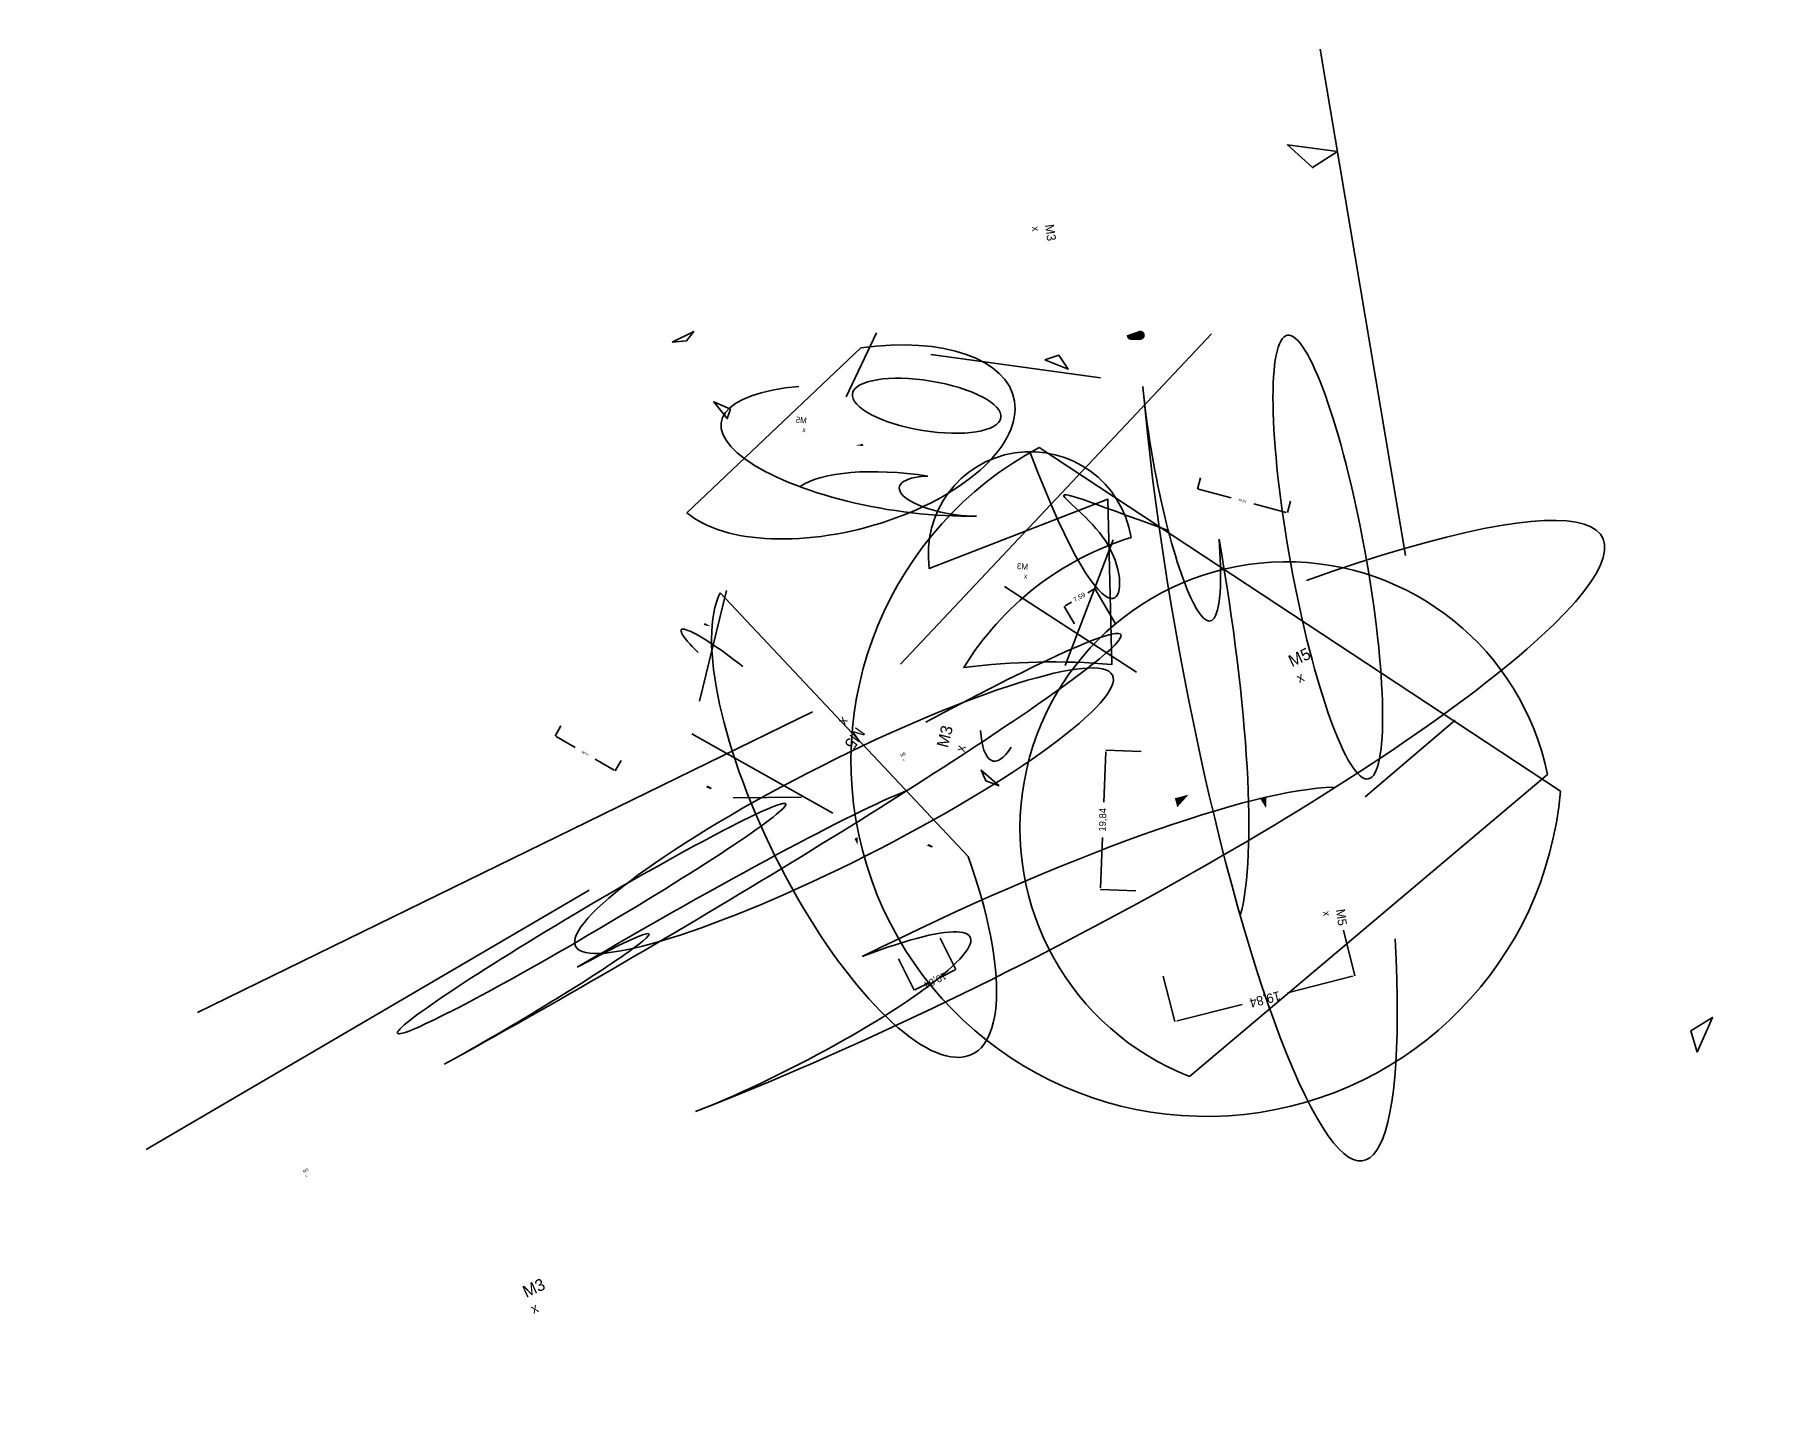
# Model space of a CAD drawing. Header units: millimetres. Extents: x -217 to 155, y -188 to 105.
import ezdxf

# ---------------------------------------------------------------- set-up
doc = ezdxf.new("R2010")
doc.units = ezdxf.units.MM
doc.dimstyles.get("Standard").update_dxf_attribs({"dimtxt": 2.5, "dimasz": 2.5, "dimexe": 1.25, "dimexo": 0.625, "dimtad": 1, "dimcen": 2.5, "dimazin": 3, "dimtfac": 1, "dimtmove": 0, "dimatfit": 3})

# ---------------------------------------------------------------- blocks, each defined once
blk = doc.blocks.new('_CLOSEDFILLED')
at = {"color": 0, "linetype": 'BYBLOCK'}
blk.add_solid([(-1, 0.16), (0, 0), (-1, -0.16)], dxfattribs=at)
blk = doc.blocks.new('*D1')
for p, q in [((7.97, -13.71), (9.31, -12.94)), ((13.88, -20.36), (9.53, -12.81)), ((5.12, -20.36), (2.96, -16.61)), ((3.17, -16.48), (4.51, -15.71))]:
    blk.add_line(p, q)
at = {"layer": 'Defpoints'}
for p in [(2.96, -16.61), (5.12, -20.36), (13.88, -20.36)]:
    blk.add_point(p, dxfattribs=at)
at = {"xscale": 0.25, "yscale": 0.25}
for p, rotation in [((9.53, -12.81), 30), ((2.96, -16.61), 210)]:
    blk.add_blockref('_CLOSEDFILLED', p, dxfattribs=dict(at, rotation=rotation))
at = {"insert": (6.24, -14.71), "char_height": 1, "attachment_point": 5, "rotation": 30}
blk.add_mtext('7,59', dxfattribs=at)
blk = doc.blocks.new('*D2')
for p, q in [((-3.85, 30.91), (-3.85, 35.91)), ((-3.6, 35.91), (3.57, 35.91)), ((8.57, 35.91), (15.74, 35.91)), ((15.99, 30.91), (15.99, 35.91))]:
    blk.add_line(p, q)
at = {"layer": 'Defpoints'}
for p in [(-3.85, 35.91), (-3.85, 30.91), (15.99, 30.91)]:
    blk.add_point(p, dxfattribs=at)
at = {"xscale": 0.25, "yscale": 0.25, "rotation": 180}
blk.add_blockref('_CLOSEDFILLED', (-3.85, 35.91), dxfattribs=at)
at = {"xscale": 0.25, "yscale": 0.25}
blk.add_blockref('_CLOSEDFILLED', (15.99, 35.91), dxfattribs=at)
at = {"insert": (6.07, 35.91), "char_height": 1, "attachment_point": 5}
blk.add_mtext('19,84', dxfattribs=at)
blk = doc.blocks.new('B0', base_point=(-0.108, -4.401))
for p, q in [((-19.729, -6.57), (-48.793, -9.385, 0.08)), ((-43.355, -17.494), (-45.234, -41.843, -2.19))]:
    blk.add_line(p, q)
blk.add_lwpolyline([(-20.857, 0.3, -0.936079), (21.559, -27.618, 0.975071), (8.047, -19.839, -0.310633), (21.147, -2.162, -0.556845)], format="xyb")
blk.add_circle((-21.49, -18.081), 10.697)
at = {"char_height": 2.5, "attachment_point": 1}
for s, insert, rotation in [('M5\\P{\\H2;x}', (-8.262, -1.545), 79.0956), ('M3\\P{\\H2;x}', (38.188, -35.972), 76.9902)]:
    blk.add_mtext(s, dxfattribs=dict(at, insert=insert, rotation=rotation))
blk = doc.blocks.new('*D3')
for p, q in [((31.94, 48.6), (31.94, 53.6)), ((32.19, 53.6), (36.85, 53.6)), ((41.85, 53.6), (46.5, 53.6)), ((46.75, 48.6), (46.75, 53.6))]:
    blk.add_line(p, q)
at = {"layer": 'Defpoints'}
for p in [(31.94, 53.6), (31.94, 48.6), (46.75, 48.6)]:
    blk.add_point(p, dxfattribs=at)
at = {"xscale": 0.25, "yscale": 0.25, "rotation": 180}
blk.add_blockref('_CLOSEDFILLED', (31.94, 53.6), dxfattribs=at)
at = {"xscale": 0.25, "yscale": 0.25}
blk.add_blockref('_CLOSEDFILLED', (46.75, 53.6), dxfattribs=at)
at = {"insert": (39.35, 53.6), "char_height": 1, "attachment_point": 5}
blk.add_mtext('14,81', dxfattribs=at)
blk = doc.blocks.new('B1', base_point=(-0.298, 0.526))
blk.add_hatch(color=7).paths.add_polyline_path([(8.597, 12.814), (10.097, 12.814), (10.097, 13.814)])
blk.add_lwpolyline([(14.921, -27.021), (-29.956, 22.239, -1.6816868)], format="xyb", close=True)
blk.add_polyline3d([(-23.718, -49.793, 0), (-20.718, -48.793, 2), (-18.718, -51.793, -1)], close=True)
at = {"xscale": 0.5, "yscale": 3, "rotation": 102.53027633181658}
blk.add_blockref('B0', (2.268, 6.942), dxfattribs=at)
dim = blk.add_linear_dim(base=(-3.846, 35.912), p1=(-3.846, 30.912), p2=(15.993, 30.912), dimstyle='Standard')
dim.commit()
dim.dimension.update_dxf_attribs({"geometry": '*D2', "text_midpoint": (6.073, 35.912)})
blk = doc.blocks.new('B2', base_point=(-2.185, -4.995))
blk.add_hatch(color=7).paths.add_polyline_path([(29.629, -20.152), (31.129, -20.152), (31.129, -19.152)])
for p, q in [((21.676, 23.627), (-12.837, 22.87, 0.861)), ((23.769, 9.894), (30.626, -36.81, -0.337))]:
    blk.add_line(p, q)
blk.add_polyline3d([(-40.648, -22.698, 0), (-37.648, -21.698, 2), (-35.648, -24.698, -1)], close=True)
at = {"extrusion": (0.290958, 0.915112, 0.231821)}
blk.add_arc((-19.962, 7.4), 17.036, -262.2119, 233.09432, dxfattribs=at)
at = {"extrusion": (0.01, 0.005, 1)}
blk.add_solid([(12.255, 39.35), (13.255, 39.35), (12.255, 40.05), (13.455, 40.35)], dxfattribs=at)
blk.add_solid([(-34.832, 13.78), (-33.832, 13.78), (-34.832, 14.48), (-33.632, 14.78)])
at = {"xscale": 0.5, "yscale": 3, "rotation": 71.56925430761493}
blk.add_blockref('B1', (-7.097, -1.443), dxfattribs=at)
at = {"insert": (-10.365, -13.871), "char_height": 2.5, "attachment_point": 1, "rotation": 87.2681}
blk.add_mtext('M5\\P{\\H2;x}', dxfattribs=at)
dim = blk.add_linear_dim(base=(31.943, 53.597), p1=(31.943, 48.597), p2=(46.752, 48.597), dimstyle='Standard')
dim.commit()
dim.dimension.update_dxf_attribs({"geometry": '*D3', "text_midpoint": (39.348, 53.597)})

msp = doc.modelspace()

# ---------------------------------------------------------------- hatches: boundary and pattern name
h = msp.add_hatch(color=7)
edge = h.paths.add_edge_path()
edge.add_line((17.171, 40.265), (19.171, 40.265))
edge.add_arc((19.171, 41.265), 1, -90, 90)
edge.add_ellipse((17.171, 41.265), major_axis=(0, 1), ratio=0.8775702, start_angle=90, end_angle=270)

# ---------------------------------------------------------------- linework, layer by layer
for p, q in [((34.384, 41.571), (-31.986, -28.969, 2.383)), ((3.131, -29.255), (13.418, -2.37, -2.951))]:
    msp.add_line(p, q)
msp.add_lwpolyline([(17.241, -1.897, 0.1818025), (-18.493, -29.679, -0.0531258), (13.135, -28.994), (12.246, 6.295), (-25.83, -8.53, -0.9925969)], format="xyb", close=True)
msp.add_polyline3d([(-1.201, 36.019, 0), (1.799, 37.019, 2), (3.799, 34.019, -1)], close=True)
at = {"extrusion": (0.91862, -0.17082, 0.326263)}
msp.add_arc((-36.334, 8.776), 14.675, 126.82747, 221.11473, dxfattribs=at)
msp.add_open_spline([(-4.243, 16.045), (13.045, -29.533), (23.882, 0.936), (-11.167, 12.892), (25.111, -0.425)], degree=3)

# ---------------------------------------------------------------- block references
for p, xscale, yscale, rotation in [((63.959, -73.742), 1.5, 1.5, 87.80626492215855), ((40.676, -28.605), 2, 2, 194.26884352527338), ((-51.658, 21.415), -1, 0.5, 194.72051775292164)]:
    msp.add_blockref('B1', p, dxfattribs=dict(xscale=xscale, yscale=yscale, rotation=rotation))
at = {"yscale": 0.5, "rotation": 150.0117587715307}
msp.add_blockref('B2', (-48.667, -43.369), dxfattribs=at)

# ---------------------------------------------------------------- texts
at = {"insert": (-24.309, -46.322), "char_height": 2.5, "attachment_point": 1, "rotation": 76.07974}
msp.add_mtext('M3\\P{\\H2;x}', dxfattribs=at)

# ---------------------------------------------------------------- dimensions: what is measured, and where the dimension line sits
dim = msp.add_linear_dim(base=(2.957, -16.607), p1=(5.122, -20.357), p2=(13.884, -20.357), angle=30, dimstyle='Standard')
dim.commit()
dim.dimension.update_dxf_attribs({"geometry": '*D1', "text_midpoint": (6.243, -14.71)})

doc.saveas('drawing.dxf')
